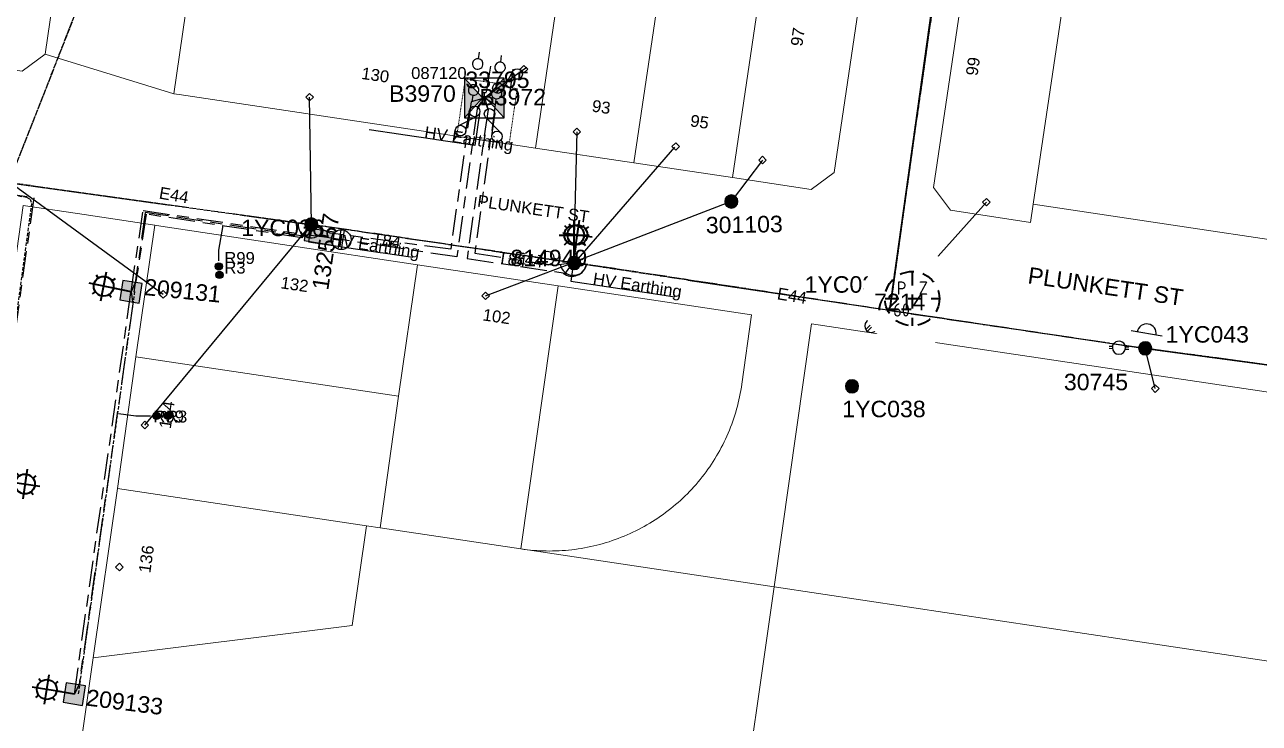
# Model space of a CAD drawing. Header units: metres. Extents: x 280709 to 281347, y 6137535 to 6138306.
# Drawn here: x 280842.5 to 281029.3, y 6137707.5 to 6137813.3 of the extents above; entities that cross this region are included whole.
import ezdxf
from ezdxf.enums import TextEntityAlignment as Align

# ---------------------------------------------------------------- set-up
doc = ezdxf.new("R2010")
doc.units = ezdxf.units.M
for name, pattern in [('Cable Exist OH', [1, 1, 0]), ('Cable Exist UG', [8.2, 4, -1.2, 1.8, -1.2]), ('Dash', [5, 3, -2]), ('DASHED', [0.75, 0.5, -0.25]), ('HIDDEN', [0.375, 0.25, -0.125]), ('HIDDEN2', [0.1875, 0.125, -0.0625])]:
    doc.linetypes.add(name, pattern=pattern)
doc.layers.get('0').update_dxf_attribs({"color": 6})
for name, color, linetype in [('_User DUCT CONFIGS', 7, 'Continuous'), ('Equip_HV_EXT', 7, 'Continuous'), ('Equip_LV_EXT', 7, 'Continuous'), ('Equip_SL_EXT', 7, 'Continuous'), ('Equip_SP_HV_EXT', 7, 'Continuous'), ('Equip_SP_LV_EXT', 7, 'Continuous'), ('Equip_SP_SL_EXT', 7, 'Continuous'), ('Mains_HV_EXT', 7, 'Continuous'), ('Mains_LV_EXT', 7, 'Continuous'), ('Mains_SL_EXT', 7, 'Continuous'), ('OH_Details_SP_MISC', 7, 'Continuous'), ('Services_SP_EXT', 7, 'Continuous'), ('Sub_SP_EXT', 7, 'Continuous'), ('SupportsOH_SP_TR_HV_LV_SL_EXT', 7, 'Continuous'), ('SupportsUG_SP_LV_EXT', 7, 'Continuous'), ('SupportsUG_SP_LV_SL_EXT', 7, 'Continuous'), ('Trench_SP_EXT', 7, 'Continuous')]:
    doc.layers.add(name, color=color, linetype=linetype)
for name, color, linetype, lineweight in [('Cadastre Land Parcels_SP_EXT', 9, 'Continuous', 5), ('Cadastre Other Property_SP_EXT', 9, 'HIDDEN', 5), ('Cadastre Road Names_SP_HV_LV_SL_EXT', 9, 'Continuous', 5), ('Cadastre Roads_SP_EXT', 9, 'Continuous', 5)]:
    doc.layers.add(name, color=color, linetype=linetype, lineweight=lineweight)
doc.layers.add('UNKNOWN_FEATURES', color=1, linetype='DASHED', plot=False)
doc.styles.add('COLUMN_LABEL', font='arial.ttf')
doc.styles.add('iecARIAL', font='arial.ttf', dxfattribs={"height": 2})
doc.styles.add('IESYMBOL1', font='isocp.shx')
doc.styles.add('POLE_LABEL', font='arial.ttf')
doc.styles.add('SLCP_LABEL', font='arial.ttf', dxfattribs={"height": 3.5})
doc.styles.get("Standard").update_dxf_attribs({"font": 'arial.ttf'})
doc.styles.add('SWITCH_LABEL', font='arial.ttf', dxfattribs={"height": 2.5})
doc.linetypes.add('Cable E UG', pattern='A,6,-0.5,["E",Standard,S=1.7,R=0,X=0.5,Y=-1],-2.9', length=9.4)

# ---------------------------------------------------------------- blocks, each defined once
blk = doc.blocks.new('SUB_INDOOR_EXT')
h = blk.add_hatch(color=256)
h.paths.add_polyline_path([(3, 3), (0.24, 0), (3, -3)])
h.paths.add_polyline_path([(-3, -3), (-0.24, 0), (-3, 3)])
at = {"color": 7}
for p, q in [((-0.27, 0.81), (0.27, 0.81)), ((0, 0.81), (0, -0.81)), ((-0.27, -0.81), (0.27, -0.81))]:
    blk.add_line(p, q, dxfattribs=at)
blk.add_line((1.92, -2.26), (1.92, -2.26, 0))
for points in [[(-3, -3), (-0.24, 0), (-3, 3)], [(-3, -3), (3, -3), (3, 3), (-3, 3)], [(3, 3), (0.24, 0), (3, -3)]]:
    blk.add_lwpolyline(points, close=True)
for tag, height, flags, p in [('ASSET_NUM', 2.5, 8, (2, 2)), ('STREET_CODE', 0.2, 9, (1.5, 0)), ('CONSTRUCTED_VOLTAGE', 0.2, 9, (1.5, -0.2)), ('OPERATING_VOLTAGE', 0.2, 9, (1.5, -0.6)), ('ORIENTATION', 0.2, 9, (1.5, -0.8)), ('OWNED_BY', 0.2, 9, (1.5, -1)), ('OPERATED_BY', 0.2, 9, (1.5, -1.2)), ('SECONDARY_VOLTAGE', 0.2, 9, (1.5, -1.6)), ('STATE', 0.2, 9, (1.5, -1.8)), ('NO_PHASES', 0.2, 9, (1.5, -0.4)), ('MAINTAINED_BY', 0.2, 9, (1.5, -1.4)), ('SUBSTATION_TYPE', 0.2, 9, (1.5, -2.2)), ('STREETNAME', 0.2, 9, (1.5, -3)), ('SUBURB', 0.2, 9, (1.5, -3.2)), ('Z', 0.2, 1, (1.5, -3.6)), ('PARENT', 0.2, 9, (1.5, -2)), ('USAGE', 0.2, 9, (1.5, -2.4)), ('LEGEND', 0.2, 9, (1.5, -2.6)), ('LOCATION', 0.2, 9, (1.5, -2.8)), ('NOTES', 0.2, 9, (1.5, -3.4))]:
    blk.add_attdef(tag, text='', height=height, dxfattribs=dict(flags=flags)).set_placement(p, align=Align.MIDDLE_LEFT)
blk = doc.blocks.new('COLUMN_EXT')
blk.add_hatch(color=256).paths.add_polyline_path([(-1.49, 1.48), (-1.49, -1.49), (1.48, -1.49), (1.48, 1.48)])
blk.add_lwpolyline([(-1.49, -1.49), (1.48, -1.49), (1.48, 1.48), (-1.49, 1.48)], close=True)
for tag, height, style, flags, p in [('ASSET_NUM', 2.5, 'COLUMN_LABEL', 8, (2, 2)), ('STRUCTURE_PLANT_NUMBER', 0.2, 'POLE_LABEL', 9, (1.81, 0.03)), ('STREET_CODE', 0.2, 'COLUMN_LABEL', 9, (1.81, -0.2))]:
    blk.add_attdef(tag, text='', height=height, dxfattribs=dict(style=style, flags=flags)).set_placement(p, align=Align.MIDDLE_LEFT)
at = {"flags": 9}
for tag, p in [('COLUMN_TYPE', (1.81, -0.4)), ('OWNED_BY', (1.81, -0.6)), ('STATE', (1.81, -0.8)), ('USAGE', (1.81, -1)), ('STREETNAME', (1.81, -1.6)), ('SUBURB', (1.81, -1.8)), ('LEGEND', (1.81, -1.2)), ('LOCATION', (1.81, -1.4)), ('NOTES', (1.81, -2))]:
    blk.add_attdef(tag, text='', height=0.2, dxfattribs=at).set_placement(p, align=Align.MIDDLE_LEFT)
at = {"flags": 1}
blk.add_attdef('Z', (1.81, -2.35), '', height=0.2, dxfattribs=at)
blk = doc.blocks.new('PILLAR_EXT')
blk.add_hatch(color=256).paths.add_polyline_path([(-2.475, 0.99), (-2.475, -0.99), (2.475, -0.99), (2.475, 0.99)])
blk.add_lwpolyline([(-2.475, -0.99), (2.475, -0.99), (2.475, 0.99), (-2.475, 0.99)], close=True)
at = {"style": 'iecARIAL', "flags": 8}
blk.add_attdef('ASSET_NUM', (1.5, 3.5), '', height=2.5, dxfattribs=at)
for tag, p, flags in [('OWNED_BY', (0, -0.2), 9), ('STATE', (0, -0.4), 9), ('SUPPORT_TYPE', (0, -0.6), 9), ('STREETNAME', (0, -1.8), 9), ('SUBURB', (0, -2), 1), ('USAGE', (0, -0.8), 9), ('LEGEND', (0, -1), 9), ('LOCATION', (0, -1.2), 9), ('NOTES', (0, -1.4), 9), ('PARENT', (0, -1.6), 9)]:
    blk.add_attdef(tag, p, '', height=0.2, dxfattribs=dict(flags=flags))
blk = doc.blocks.new('LV_OH_LINKS_OPEN_EXT')
for p, q in [((-0.17, 4.97), (-0.17, 5.46)), ((0.17, 4.97), (0.17, 5.46)), ((-0.17, 3), (-0.17, 2.5)), ((0.17, 3), (0.17, 2.5))]:
    blk.add_line(p, q)
blk.add_lwpolyline([(0, 2.99, 1), (0, 4.98, 1)], format="xyb", close=True)
at = {"flags": 9}
for tag, p in [('ACTUAL_STATUS', (0, 0)), ('CONSTRUCTED_VOLTAGE', (0, -0.2)), ('OPERATING_VOLTAGE', (0, -0.6)), ('ORIENTATION', (0, -0.8)), ('OWNED_BY', (0, -1)), ('STATE', (0, -1.2)), ('SWITCH_TYPE', (0, -1.4)), ('NO_PHASES', (0, -0.4)), ('USAGE', (0, -1.6)), ('LEGEND', (0, -1.8)), ('NOTES', (0, -2))]:
    blk.add_attdef(tag, text='', height=0.2, dxfattribs=at).set_placement(p, align=Align.MIDDLE_LEFT)
at = {"flags": 1}
blk.add_attdef('Z', (0, 0), '', height=0.2, dxfattribs=at)
blk = doc.blocks.new('LV_OH_LINKS_CLOSED_EXT')
for p, q in [((-0.17, 4.97), (-0.17, 3)), ((0.17, 4.97), (0.17, 3))]:
    blk.add_line(p, q)
blk.add_lwpolyline([(0, 2.99, 1), (0, 4.98, 1)], format="xyb", close=True)
at = {"flags": 9}
for tag, p in [('ACTUAL_STATUS', (0, 0)), ('CONSTRUCTED_VOLTAGE', (0, -0.2)), ('OPERATING_VOLTAGE', (0, -0.6)), ('ORIENTATION', (0, -0.8)), ('OWNED_BY', (0, -1)), ('STATE', (0, -1.2)), ('SWITCH_TYPE', (0, -1.4)), ('NO_PHASES', (0, -0.4)), ('USAGE', (0, -1.6)), ('NOTES', (0, -1.8))]:
    blk.add_attdef(tag, text='', height=0.2, dxfattribs=at).set_placement(p, align=Align.MIDDLE_LEFT)
at = {"flags": 1}
blk.add_attdef('Z', (0, 0), '', height=0.2, dxfattribs=at)
blk = doc.blocks.new('SL_LANTERN_EXT')
at = {"lineweight": 40}
for p, q in [((-1.46, 5.68), (-1.06, 5.28)), ((0, 1.97), (0, 6.47)), ((1.46, 5.68), (1.06, 5.28)), ((-2.25, 4.22), (2.25, 4.22)), ((-1.46, 2.76), (-1.06, 3.16)), ((0, 0), (0, 2.72)), ((1.46, 2.76), (1.06, 3.16))]:
    blk.add_line(p, q, dxfattribs=at)
blk.add_circle((0, 4.22), 1.5, dxfattribs=at)
at = {"style": 'iecARIAL', "flags": 9}
blk.add_attdef('ASSET_NUM', (1.5, 1.5), '', height=2.5, dxfattribs=at)
for tag, p, height, flags in [('OPERATING_VOLTAGE', (0.98, -1.65), 0.2, 9), ('ORIENTATION', (0.98, -1.85), 0.2, 9), ('OWNED_BY', (0.98, -2.05), 0.2, 9), ('CONSTRUCTED_VOLTAGE', (0.98, -0.65), 0.2, 9), ('CONTROL_TYPE', (0.98, -0.85), 0.2, 9), ('LANTERN_PURPOSE', (0.98, -1.05), 0.2, 9), ('LANTERN_TYPE', (0.98, -1.25), 0.2, 9), ('NO_PHASES', (0.98, -1.45), 0.2, 9), ('LNUMBER', (2.18, -3.25), 2.5, 8), ('STATE', (0.98, -2.25), 0.2, 9), ('USAGE', (0.98, -2.45), 0.2, 9), ('CEXIST', (0.98, -2.65), 0.2, 9), ('CNEW', (0.98, -2.85), 0.2, 9), ('CNUMBER', (0.98, -3.05), 0.2, 9), ('CREMOVE', (0.98, -3.25), 0.2, 9), ('CREPLACE', (0.98, -3.45), 0.2, 9), ('LKINGHEIGHT', (0.98, -3.65), 0.2, 9), ('LBRACKET', (0.98, -3.85), 0.2, 9), ('LBRACKETVOCAB', (0.98, -4.05), 0.2, 9), ('LCATEGORY', (0.98, -4.25), 0.2, 9), ('LCHARGE1', (0.98, -4.45), 0.2, 9), ('LCHARGE1PERCENT', (0.98, -4.65), 0.2, 9), ('LCHARGE2', (0.98, -4.85), 0.2, 9), ('LCHARGE2PERCENT', (0.98, -5.05), 0.2, 9), ('LCHARGE3', (0.98, -5.25), 0.2, 9), ('LCHARGE3PERCENT', (0.98, -5.45), 0.2, 9), ('LEXIST', (0.98, -5.65), 0.2, 9), ('LLAMP', (0.98, -5.85), 0.2, 9), ('LLAMPVOCAB', (0.98, -6.05), 0.2, 9), ('LMAST', (0.98, -6.25), 0.2, 9), ('LMASTVOCAB', (0.98, -6.45), 0.2, 9), ('LNEW', (0.98, -6.65), 0.2, 9), ('LANTNUMBER', (0.98, -6.85), 0.2, 9), ('LOUTREACH', (0.98, -7.25), 0.2, 9), ('LOUTREACHVOCAB', (0.98, -7.45), 0.2, 9), ('LRATECODE', (0.98, -7.65), 0.2, 9), ('STREETNAME', (0.98, -9.25), 0.2, 9), ('SUBURB', (0.98, -9.45), 0.2, 1), ('LREMOVE', (0.98, -7.85), 0.2, 9), ('LREPLACE', (0.98, -8.05), 0.2, 9), ('LTYPE', (0.98, -8.25), 0.2, 9), ('LTYPEVOCAB', (0.98, -8.45), 0.2, 9), ('LEGEND', (0.98, -8.65), 0.2, 9), ('LOCATION', (0.98, -8.85), 0.2, 9), ('NOTES', (0.98, -9.05), 0.2, 9)]:
    blk.add_attdef(tag, p, '', height=height, dxfattribs=dict(flags=flags))
blk = doc.blocks.new('CCP_EXT')
at = {"flags": 9}
for tag, p in [('STATE', (0, -1.8)), ('NOTES', (0, -2))]:
    blk.add_attdef(tag, text='', height=0.2, dxfattribs=at).set_placement(p, align=Align.MIDDLE_LEFT)
blk.add_wipeout([(0, 0.57), (0.57, 0), (0, -0.57), (-0.57, 0)])
blk.add_lwpolyline([(-0.57, 0), (0, 0.57), (0.57, 0), (0, -0.57), (-0.57, 0)])
at = {"flags": 1}
blk.add_attdef('Z', (0, 0), '', height=0.2, dxfattribs=at)
at = {"flags": 9}
for tag, p in [('CCP_TYPE', (0, 0)), ('CONSTRUCTED_VOLTAGE', (0, -0.2)), ('OPERATING_VOLTAGE', (0, -0.6)), ('ORIENTATION', (0, -0.8)), ('OWNED_BY', (0, -1)), ('NO_PHASES', (0, -0.4)), ('USAGE', (0, -1.2)), ('LEGEND', (0, -1.4)), ('LIFE_SUPPORT', (0, -1.6))]:
    blk.add_attdef(tag, text='', height=0.2, dxfattribs=at).set_placement(p, align=Align.MIDDLE_LEFT)
blk = doc.blocks.new('POLE_EXT')
blk.add_hatch(color=256).paths.add_polyline_path([(-1, 0, 1), (1, 0, 1)])
blk.add_lwpolyline([(-1, 0, 1), (1, 0, 1)], format="xyb", close=True)
for tag, height, flags, p in [('pNumber', 2.5, 8, (-17.84, 2.07)), ('OWNED_BY', 0.2, 9, (1.35, -0.4)), ('SPECIAL_USE', 0.2, 9, (1.35, -0.8)), ('STATE', 0.2, 9, (1.35, -1)), ('cLV', 0.2, 9, (1.35, -1.4)), ('hDepth', 0.2, 9, (1.35, -1.6)), ('hDia', 0.2, 9, (1.35, -1.8)), ('PARENT', 0.2, 9, (1.35, -0.6)), ('USAGE', 0.2, 9, (1.35, -1.2)), ('cHV', 0.2, 9, (1.35, -2)), ('cLinedev', 0.2, 9, (1.35, -3.4)), ('pExisting', 0.2, 9, (1.35, -3.8)), ('LBRACKET', 0.2, 9, (1.35, -2.2)), ('LExisting', 0.2, 9, (1.35, -2.4)), ('LANTNUMBER', 0.2, 9, (1.35, -2.6)), ('LOther', 0.2, 9, (1.35, -2.8)), ('LRemove', 0.2, 9, (1.35, -3)), ('LEGEND', 0.2, 9, (1.35, -3.2)), ('LOCATION', 0.2, 9, (1.35, -3.6)), ('pFooting', 0.2, 9, (1.35, -4.4)), ('pNew', 0.2, 9, (1.35, -4.6)), ('pRelocate', 0.2, 9, (1.35, -5)), ('pRemove', 0.2, 9, (1.35, -5.2)), ('pReplace', 0.2, 9, (1.35, -5.4)), ('pStay', 0.2, 9, (1.35, -5.6)), ('PFNUMBER', 0.2, 9, (1.35, -4)), ('NEWPFNUMBER', 0.2, 9, (1.35, -4.2)), ('pType', 0.2, 9, (1.35, -5.8)), ('cspan', 0.2, 9, (1.35, -6)), ('STREETNAME', 0.2, 9, (1.35, -6.2)), ('SUBURB', 0.2, 9, (1.35, -6.4)), ('OPERATED_BY', 0.2, 9, (1.36, -7.01)), ('NOTES', 0.2, 9, (1.35, -6.6)), ('MAINTAINED_BY', 0.2, 9, (1.36, -6.81))]:
    blk.add_attdef(tag, text='', height=height, dxfattribs=dict(flags=flags)).set_placement(p, align=Align.MIDDLE_LEFT)
at = {"style": 'POLE_LABEL'}
for tag, height, flags, p in [('ASSET_NUM', 2.5, 8, (2, 2)), ('STRUCTURE_PLANT_NUMBER', 0.2, 9, (1.35, 0.03)), ('STREET_CODE', 0.2, 9, (1.35, -0.2))]:
    blk.add_attdef(tag, text='', height=height, dxfattribs=dict(at, flags=flags)).set_placement(p, align=Align.MIDDLE_LEFT)
at = {"flags": 1}
blk.add_attdef('Z', (1.35, -7.33), '', height=0.2, dxfattribs=at)
blk = doc.blocks.new('LV_UG_DFUSE_CLOSED_EXT')
for points in [[(1, 0), (0, 0)], [(5.04, 0.73), (2.16, -0.72)], [(5.05, -0.71), (2.16, 0.72)], [(6.2, 0.01), (7.2, 0.01)]]:
    blk.add_lwpolyline(points)
for centre in [(1.8, 0), (5.4, 0.01)]:
    blk.add_circle(centre, 0.8)
at = {"flags": 9}
for tag, p in [('ACTUAL_STATUS', (0, 0)), ('CONSTRUCTED_VOLTAGE', (0, -0.2)), ('OPERATING_VOLTAGE', (0, -0.6)), ('ORIENTATION', (0, -0.8)), ('STATE', (0, -1)), ('SWITCH_TYPE', (0, -1.2)), ('NO_PHASES', (0, -0.4)), ('USAGE', (0, -1.4)), ('NOTES', (0, -1.6))]:
    blk.add_attdef(tag, text='', height=0.2, dxfattribs=at).set_placement(p, align=Align.MIDDLE_LEFT)
at = {"flags": 1}
blk.add_attdef('Z', (0, 0), '', height=0.2, dxfattribs=at)
blk = doc.blocks.new('LV_UG_LINKS_CLOSED_EXT')
blk.add_wipeout([(-1.06, 1.06), (-1.18, 0.92), (-1.29, 0.76), (-1.37, 0.59), (-1.43, 0.42), (-1.48, 0.23), (-1.49, 0.05), (-1.49, -0.14), (-1.46, -0.33), (-1.41, -0.51), (-1.33, -0.68), (-1.24, -0.84), (-1.12, -0.99), (-0.99, -1.12), (-0.84, -1.24), (-0.68, -1.33), (-0.51, -1.41), (-0.33, -1.46), (-0.14, -1.49), (0.05, -1.49), (0.23, -1.48), (0.42, -1.43), (0.59, -1.37), (0.76, -1.29), (0.92, -1.18), (1.06, -1.06), (1.18, -0.92), (1.29, -0.76), (1.37, -0.59), (1.43, -0.42), (1.48, -0.23), (1.49, -0.05), (1.49, 0.14), (1.46, 0.33), (1.41, 0.51), (1.33, 0.68), (1.24, 0.84), (1.12, 0.99), (0.99, 1.12), (0.84, 1.24), (0.68, 1.33), (0.51, 1.41), (0.33, 1.46), (0.14, 1.49), (-0.05, 1.49), (-0.23, 1.48), (-0.42, 1.43), (-0.59, 1.37), (-0.76, 1.29), (-0.92, 1.18)])
for p, q in [((-0.25, -1.48), (-0.25, 1.48)), ((0.25, -1.48), (0.25, 1.48))]:
    blk.add_line(p, q)
blk.add_circle((0, 0), 1.5)
at = {"flags": 9}
for tag, p in [('ACTUAL_STATUS', (0, 0)), ('CONSTRUCTED_VOLTAGE', (0, -0.2)), ('OPERATING_VOLTAGE', (0, -0.6)), ('ORIENTATION', (0, -0.8)), ('STATE', (0, -1)), ('SWITCH_TYPE', (0, -1.2)), ('NO_PHASES', (0, -0.4)), ('USAGE', (0, -1.4)), ('NOTES', (0, -1.6))]:
    blk.add_attdef(tag, text='', height=0.2, dxfattribs=at).set_placement(p, align=Align.MIDDLE_LEFT)
at = {"flags": 1}
blk.add_attdef('Z', (0, 0), '', height=0.2, dxfattribs=at)
blk = doc.blocks.new('*U70')
blk.add_line((2.23, 2.26), (-2.57, 2.26))
blk.add_lwpolyline([(1.27, 2.26, 0.414214), (-0.17, 3.7, 0.414214), (-1.61, 2.26)], format="xyb")
for tag, height, flags, p in [('ASSET_NUM', 2.5, 8, (2, 2)), ('STREET_CODE', 0.2, 9, (1.5, 0)), ('ACTUAL_STATUS', 0.2, 9, (1.5, -0.2)), ('CONSTRUCTED_VOLTAGE', 0.2, 9, (1.5, -0.4)), ('OPERATING_VOLTAGE', 0.2, 9, (1.5, -0.8)), ('ORIENTATION', 0.2, 9, (1.5, -1)), ('OWNED_BY', 0.2, 9, (1.5, -1.2)), ('OPERATED_BY', 0.2, 9, (1.5, -1.4)), ('STATE', 0.2, 9, (1.5, -1.8)), ('NO_PHASES', 0.2, 9, (1.5, -0.6)), ('MAINTAINED_BY', 0.2, 9, (1.5, -1.6)), ('SWITCH_TYPE', 0.2, 9, (1.5, -2)), ('STREETNAME', 0.2, 9, (1.5, -2.8)), ('SUBURB', 0.2, 9, (1.5, -3)), ('Z', 0.2, 1, (1.5, -3.6)), ('USAGE', 0.2, 9, (1.5, -2.2)), ('LEGEND', 0.2, 9, (1.5, -2.4)), ('LOCATION', 0.2, 9, (1.5, -2.6)), ('NOTES', 0.2, 9, (1.5, -3.2)), ('LABEL_ALIGNMENT', 0.2, 9, (1.5, -3.4))]:
    blk.add_attdef(tag, text='', height=height, dxfattribs=dict(flags=flags)).set_placement(p, align=Align.MIDDLE_LEFT)
blk = doc.blocks.new('SWG_HOLEC_SU_EXT')
blk.add_line((1.8, -2), (5.8, -2))
for points in [[(1, 0), (0, 0)], [(6.6, 0), (7.6, 0)]]:
    blk.add_lwpolyline(points)
for points in [[(1.8, -0.8, 1), (1.8, 0.8, 1)], [(5.8, -0.8, 1), (5.8, 0.8, 1)]]:
    blk.add_lwpolyline(points, format="xyb", close=True)
at = {"style": 'SWITCH_LABEL', "flags": 8}
blk.add_attdef('ASSET_NUM', text='', height=2.5, rotation=179.9544, dxfattribs=at).set_placement((-2.4, 0), align=Align.MIDDLE_LEFT)
at = {"flags": 1}
blk.add_attdef('Z', (0, 0), '', height=0.2, dxfattribs=at)
at = {"flags": 9}
for tag, p in [('ACTUAL_STATUS', (0, -0.4)), ('CONSTRUCTED_VOLTAGE', (0, -0.6)), ('OPERATING_VOLTAGE', (0, -1)), ('ORIENTATION', (0, -1.2)), ('OWNED_BY', (0, -1.4)), ('STATE', (0, -1.8)), ('NO_PHASES', (0, -0.8)), ('PARENT', (0, -1.6)), ('SWITCH_TYPE', (0, -2)), ('STREETNAME', (0, -2.6)), ('SUBURB', (0, -2.8)), ('USAGE', (0, -2.2)), ('LOCATION', (0, -2.4)), ('NOTES', (0, -3))]:
    blk.add_attdef(tag, text='', height=0.2, dxfattribs=at).set_placement(p, align=Align.MIDDLE_LEFT)
at = {"style": 'SWITCH_LABEL', "flags": 9}
blk.add_attdef('STREET_CODE', text='', height=0.2, dxfattribs=at).set_placement((0, -0.2), align=Align.MIDDLE_LEFT)
blk = doc.blocks.new('CABLE_LARGE_EXT')
h = blk.add_hatch(color=256)
edge = h.paths.add_edge_path()
edge.add_arc((0, 0.55), 0.55, 0, 360)
blk.add_circle((0, 0.55), 0.55)
at = {"flags": 1}
blk.add_attdef('Z', (0, 0), '', height=0.2, dxfattribs=at)
at = {"flags": 9}
for tag, p in [('COND_CODE', (0, 0)), ('STATE', (0, -0.4)), ('XSECT_SIZE', (0, -0.6)), ('FB_REFERENCE', (0, -0.2)), ('NOTES', (0, -0.8))]:
    blk.add_attdef(tag, text='', height=0.2, dxfattribs=at).set_placement(p, align=Align.MIDDLE_LEFT)
blk = doc.blocks.new('SLCP_ZELL_EXT')
blk.add_wipeout([(-0.24, 7.5), (-0.71, 7.47), (-1.17, 7.41), (-1.64, 7.32), (-2.09, 7.21), (-2.54, 7.06), (-2.98, 6.89), (-3.41, 6.69), (-3.82, 6.46), (-4.22, 6.21), (-4.6, 5.93), (-4.96, 5.63), (-5.31, 5.31), (-5.63, 4.96), (-5.93, 4.6), (-6.21, 4.22), (-6.46, 3.82), (-6.69, 3.41), (-6.89, 2.98), (-7.06, 2.54), (-7.21, 2.09), (-7.32, 1.64), (-7.41, 1.17), (-7.47, 0.71), (-7.5, 0.24), (-7.5, -0.24), (-7.47, -0.71), (-7.41, -1.17), (-7.32, -1.64), (-7.21, -2.09), (-7.06, -2.54), (-6.89, -2.98), (-6.69, -3.41), (-6.46, -3.82), (-6.21, -4.22), (-5.93, -4.6), (-5.63, -4.96), (-5.31, -5.31), (-4.96, -5.63), (-4.6, -5.93), (-4.22, -6.21), (-3.82, -6.46), (-3.41, -6.69), (-2.98, -6.89), (-2.54, -7.06), (-2.09, -7.21), (-1.64, -7.32), (-1.17, -7.41), (-0.71, -7.47), (-0.24, -7.5), (0.24, -7.5), (0.71, -7.47), (1.17, -7.41), (1.64, -7.32), (2.09, -7.21), (2.54, -7.06), (2.98, -6.89), (3.41, -6.69), (3.82, -6.46), (4.22, -6.21), (4.6, -5.93), (4.96, -5.63), (5.31, -5.31), (5.63, -4.96), (5.93, -4.6), (6.21, -4.22), (6.46, -3.82), (6.69, -3.41), (6.89, -2.98), (7.06, -2.54), (7.21, -2.09), (7.32, -1.64), (7.41, -1.17), (7.47, -0.71), (7.5, -0.24), (7.5, 0.24), (7.47, 0.71), (7.41, 1.17), (7.32, 1.64), (7.21, 2.09), (7.06, 2.54), (6.89, 2.98), (6.69, 3.41), (6.46, 3.82), (6.21, 4.22), (5.93, 4.6), (5.63, 4.96), (5.31, 5.31), (4.96, 5.63), (4.6, 5.93), (4.22, 6.21), (3.82, 6.46), (3.41, 6.69), (2.98, 6.89), (2.54, 7.06), (2.09, 7.21), (1.64, 7.32), (1.17, 7.41), (0.71, 7.47), (0.24, 7.5)])
at = {"linetype": 'Dash', "lineweight": 40, "ltscale": 0.7}
for p, q in [((0, 4.11), (0, -4.11)), ((-4.11, 0), (4.11, 0))]:
    blk.add_line(p, q, dxfattribs=at)
blk.add_circle((0, 0), 4.11, dxfattribs=at)
at = {"lineweight": 40, "style": 'IESYMBOL1'}
for s, p in [('P', (-1.6, 0)), ('Z', (1.7, 0)), ('60', (-1.61, -3.31))]:
    blk.add_text(s, height=2, dxfattribs=at).set_placement(p, align=Align.BOTTOM_CENTER)
at = {"style": 'SLCP_LABEL'}
for tag, height, flags, p in [('ASSET_NUM', 2.5, 8, (2, 2)), ('STREET_CODE', 0.2, 9, (0, -0.2))]:
    blk.add_attdef(tag, text='', height=height, dxfattribs=dict(at, flags=flags)).set_placement(p, align=Align.MIDDLE_LEFT)
at = {"flags": 1}
blk.add_attdef('Z', (0, 0), '', height=0.2, dxfattribs=at)
at = {"flags": 9}
for tag, p in [('CONSTRUCTED_VOLTAGE', (0, -0.4)), ('CONTROL_TYPE', (0, -0.6)), ('OPERATING_VOLTAGE', (0, -1)), ('ORIENTATION', (0, -1.2)), ('OWNED_BY', (0, -1.4)), ('NO_PHASES', (0, -0.8)), ('USAGE', (0, -1.6)), ('LOCATION', (0, -1.8)), ('STATE', (0, -2)), ('NOTES', (0, -2.2))]:
    blk.add_attdef(tag, text='', height=0.2, dxfattribs=at).set_placement(p, align=Align.MIDDLE_LEFT)

msp = doc.modelspace()

# ---------------------------------------------------------------- linework, layer by layer
at = {"layer": '_User DUCT CONFIGS'}
msp.add_lwpolyline([(280871.88, 6137777.49), (280871.88, 6137779.12), (280872.53, 6137782.85)], dxfattribs=at)
at = {"layer": 'Cadastre Land Parcels_SP_EXT', "linetype": 'Continuous'}
for points in [[(280845.57, 6137808.82), (280850.9, 6137845.63), (280826.78, 6137849.25), (280821.03, 6137809.42), (280842.12, 6137806.25), (280845.57, 6137808.82)], [(280925.69, 6137834.84), (280916.07, 6137836.37), (280910.76, 6137837.19), (280870.83, 6137842.83), (280865.04, 6137802.81), (280865.85, 6137802.68), (280904.83, 6137796.83), (280919.76, 6137794.59), (280925.69, 6137834.84)], [(280940.59, 6137832.48), (280925.69, 6137834.84), (280919.76, 6137794.59), (280934.68, 6137792.35), (280940.59, 6137832.48)], [(280955.5, 6137830.11), (280940.59, 6137832.48), (280934.68, 6137792.35), (280949.6, 6137790.11), (280955.5, 6137830.11)], [(280964.96, 6137790.88), (280970.4, 6137827.74), (280967.39, 6137828.22), (280955.5, 6137830.11), (280949.6, 6137790.11), (280961.5, 6137788.32), (280964.96, 6137790.88)], [(280995.08, 6137786.1), (281000.57, 6137823.13), (280985.48, 6137825.39), (280980.03, 6137788.62), (280982.6, 6137785.16), (280994.67, 6137783.33), (280995.08, 6137786.1)], [(281058.16, 6137779.56), (281063.2, 6137813.74), (281030.75, 6137818.6), (281015.66, 6137820.86), (281000.57, 6137823.13), (280995.08, 6137786.1), (281054.99, 6137777.12), (281058.16, 6137779.56)], [(280901.9, 6137776.92), (280863.1, 6137782.75), (280862.15, 6137782.9), (280859.32, 6137762.98), (280899.07, 6137757), (280901.9, 6137776.92)], [(280923.22, 6137773.72), (280901.9, 6137776.92), (280899.07, 6137757), (280896.25, 6137737.08), (280917.56, 6137733.88), (280923.22, 6137773.72)], [(280922.86, 6137733.57), (280923.34, 6137733.59), (280923.82, 6137733.62), (280924.3, 6137733.65), (280924.79, 6137733.7), (280925.27, 6137733.75), (280925.75, 6137733.81), (280926.22, 6137733.88), (280926.7, 6137733.95), (280927.18, 6137734.03), (280927.65, 6137734.12), (280928.13, 6137734.22), (280928.6, 6137734.33), (280929.07, 6137734.44), (280929.53, 6137734.56), (280930, 6137734.69), (280930.46, 6137734.83), (280930.92, 6137734.97), (280931.38, 6137735.13), (280931.84, 6137735.29), (280932.29, 6137735.45), (280932.74, 6137735.63), (280933.19, 6137735.81), (280933.64, 6137736), (280934.08, 6137736.2), (280934.51, 6137736.4), (280934.95, 6137736.61), (280935.38, 6137736.83), (280935.81, 6137737.05), (280936.23, 6137737.29), (280936.65, 6137737.53), (280937.07, 6137737.77), (280937.48, 6137738.03), (280937.89, 6137738.28), (280938.29, 6137738.55), (280938.69, 6137738.82), (280939.08, 6137739.1), (280939.47, 6137739.39), (280939.86, 6137739.68), (280940.24, 6137739.98), (280940.61, 6137740.28), (280940.98, 6137740.59), (280941.35, 6137740.91), (280941.71, 6137741.23), (280942.06, 6137741.56), (280942.41, 6137741.9), (280942.76, 6137742.24), (280943.09, 6137742.58), (280943.43, 6137742.93), (280943.75, 6137743.29), (280944.07, 6137743.65), (280944.39, 6137744.02), (280944.69, 6137744.39), (280945, 6137744.77), (280945.29, 6137745.15), (280945.58, 6137745.54), (280945.86, 6137745.93), (280946.14, 6137746.33), (280946.41, 6137746.73), (280946.67, 6137747.13), (280946.93, 6137747.54), (280947.18, 6137747.95), (280947.42, 6137748.37), (280947.66, 6137748.79), (280947.89, 6137749.22), (280948.11, 6137749.65), (280948.33, 6137750.08), (280948.54, 6137750.52), (280948.74, 6137750.96), (280948.93, 6137751.4), (280949.12, 6137751.85), (280949.29, 6137752.29), (280949.47, 6137752.75), (280949.63, 6137753.2), (280949.79, 6137753.66), (280949.94, 6137754.12), (280950.08, 6137754.58), (280950.21, 6137755.04), (280950.34, 6137755.51), (280950.46, 6137755.98), (280950.57, 6137756.45), (280950.67, 6137756.92), (280950.76, 6137757.4), (280950.85, 6137757.87), (280950.93, 6137758.35), (280951, 6137758.83), (280952.49, 6137769.32), (280923.22, 6137773.72), (280917.56, 6137733.88), (280918.04, 6137733.81), (280918.52, 6137733.75), (280919, 6137733.7), (280919.48, 6137733.65), (280919.96, 6137733.62), (280920.44, 6137733.59), (280920.92, 6137733.57), (280921.41, 6137733.56), (280921.89, 6137733.55), (280922.37, 6137733.56), (280922.86, 6137733.57)], [(281054.88, 6137750.94), (281052.32, 6137754.36), (280979.62, 6137765.25), (280961.53, 6137767.96), (280955.87, 6137728.12), (281049.81, 6137714.02), (281054.88, 6137750.94)], [(280899.07, 6137757), (280859.32, 6137762.98), (280856.5, 6137743.05), (280894.18, 6137737.39), (280896.25, 6137737.08), (280899.07, 6137757)], [(280892.04, 6137722.3), (280894.18, 6137737.39), (280856.5, 6137743.05), (280852.85, 6137717.4), (280892.04, 6137722.3)], [(280950.2, 6137688.23), (280955.87, 6137728.12), (280917.56, 6137733.88), (280896.25, 6137737.08), (280894.18, 6137737.39), (280892.04, 6137722.3), (280852.85, 6137717.4), (280845.18, 6137663.36), (280929.5, 6137650.71), (280944.55, 6137648.45), (280950.2, 6137688.23)], [(281049.81, 6137714.02), (280955.87, 6137728.12), (280950.2, 6137688.23), (281044.33, 6137674.13), (281049.81, 6137714.02)]]:
    msp.add_lwpolyline(points, close=True, dxfattribs=at)
at = {"layer": 'Mains_HV_EXT', "linetype": 'Cable E UG'}
for points in [[(280911.35, 6137800.17), (280910.58, 6137794.96), (280910.58, 6137794.96), (280904.82, 6137795.82), (280904.53, 6137795.87), (280904.53, 6137795.87), (280899.68, 6137796.6)], [(280899.68, 6137796.6), (280899.42, 6137796.64), (280899.42, 6137796.64), (280894.63, 6137797.35)], [(280896.27, 6137778.78), (280896.72, 6137778.71), (280896.72, 6137778.71), (280901.22, 6137778.04)], [(280925.54, 6137777.26), (280925.13, 6137774.44), (280925.13, 6137774.44), (280935.93, 6137772.82)], [(280935.93, 6137772.82), (280936.27, 6137772.77), (280936.27, 6137772.77), (280940.87, 6137772.08)]]:
    msp.add_lwpolyline(points, dxfattribs=at)
at = {"layer": 'Mains_HV_EXT', "linetype": 'Cable Exist OH'}
msp.add_lwpolyline([(280819.63, 6137792.75), (280840.19, 6137789.39), (280885.85, 6137782.97)], dxfattribs=at)
at = {"layer": 'Mains_HV_EXT', "linetype": 'Continuous'}
for points in [[(280883.89, 6137783.24, 0.894149), (280887.62, 6137782.2)], [(280923.53, 6137776.97, 0.817289), (280927.49, 6137776.9)]]:
    msp.add_lwpolyline(points, format="xyb", dxfattribs=at)
at = {"layer": 'Mains_LV_EXT', "linetype": 'Cable Exist OH'}
for points in [[(280840.09, 6137789.28), (280850.95, 6137817.01)], [(280885.85, 6137782.97), (280840.08, 6137789.26)]]:
    msp.add_lwpolyline(points, dxfattribs=at)
at = {"layer": 'Mains_LV_EXT', "linetype": 'Cable Exist UG'}
msp.add_lwpolyline([(280887.38, 6137781.13), (280885.78, 6137781.37), (280886.04, 6137782.91)], dxfattribs=at)
at = {"layer": 'Mains_LV_EXT', "linetype": 'Continuous'}
for points in [[(280923.97, 6137775.63, 0.55942), (280927.49, 6137776.97)], [(280971.4, 6137770.27, 1.082651), (280975.34, 6137769.68)]]:
    msp.add_lwpolyline(points, format="xyb", dxfattribs=at)
at = {"layer": 'Mains_SL_EXT', "linetype": 'Cable Exist OH'}
for points in [[(280840.08, 6137789.26), (280850.99, 6137817.06)], [(280885.85, 6137782.97), (280840.08, 6137789.26)]]:
    msp.add_lwpolyline(points, dxfattribs=at)
at = {"layer": 'Mains_SL_EXT', "linetype": 'Cable Exist UG'}
msp.add_lwpolyline([(280819.7, 6137792.77), (280819.74, 6137790.99), (280843.86, 6137787.07), (280839.41, 6137755.42), (280838.2, 6137747.08), (280838.34, 6137744.29)], dxfattribs=at)
at = {"layer": 'UNKNOWN_FEATURES'}
msp.add_lwpolyline([(280819.65, 6137792.77), (280820.36, 6137790.94), (280820.71, 6137790.52), (280821.51, 6137790.33), (280842.75, 6137787.16), (280843.29, 6137786.85), (280843.53, 6137786.21), (280838.2, 6137747.08), (280837.75, 6137744.15)], dxfattribs=at)

# ---------------------------------------------------------------- block references
at = {"layer": '_User DUCT CONFIGS'}
for p in [(280871.86, 6137776.12), (280871.96, 6137774.82), (280864.13, 6137753.47)]:
    msp.add_blockref('CABLE_LARGE_EXT', p, dxfattribs=at)
at = {"layer": 'Equip_HV_EXT'}
ref = msp.add_blockref('SWG_HOLEC_SU_EXT', (280910.12, 6137801.59), dxfattribs=dict(at, rotation=80.91086625736438))
ref.add_attrib('ASSET_NUM', 'B3970', dxfattribs={"layer": '0', "height": 2.5, "style": 'SWITCH_LABEL'}).set_placement((280907.72, 6137802.84), align=Align.MIDDLE_RIGHT)
at = {"layer": 'Equip_LV_EXT'}
for p, rotation in [((280911.63, 6137801.59), 233.6910529541968), ((280912.27, 6137801.47), 287.9999999155768)]:
    msp.add_blockref('LV_UG_DFUSE_CLOSED_EXT', p, dxfattribs=dict(at, rotation=rotation))
at = {"layer": 'Equip_SP_LV_EXT'}
for name, p, rotation in [('LV_OH_LINKS_OPEN_EXT', (280925.54, 6137777.23), 80.0958844245654), ('LV_OH_LINKS_CLOSED_EXT', (280973.45, 6137770.44), 134.3080371201332), ('LV_OH_LINKS_OPEN_EXT', (281012.05, 6137764.26), 88.76732874144616)]:
    msp.add_blockref(name, p, dxfattribs=dict(at, rotation=rotation))
at = {"layer": 'Equip_SP_SL_EXT'}
for p, rotation in [((280925.52, 6137777.27), 351.7526560143073), ((280858.57, 6137772.83), 78.66164855806647), ((280838.34, 6137744.29), 262.0200089578361), ((280849.99, 6137711.89), 80.57641895303024)]:
    msp.add_blockref('SL_LANTERN_EXT', p, dxfattribs=dict(at, rotation=rotation))
for p in [(280925.63, 6137777.19), (280973.37, 6137769.98)]:
    msp.add_blockref('SL_LANTERN_EXT', p, dxfattribs=at)
at = {"layer": 'Sub_SP_EXT'}
ref = msp.add_blockref('SUB_INDOOR_EXT', (280912.02, 6137802.18), dxfattribs=at)
ref.add_attrib('ASSET_NUM', '33795', dxfattribs={"layer": '0', "height": 2.5}).set_placement((280914.02, 6137802.93), align=Align.BOTTOM_CENTER)
at = {"layer": 'SupportsOH_SP_TR_HV_LV_SL_EXT'}
ref = msp.add_blockref('POLE_EXT', (280949.41, 6137786.5), dxfattribs=at)
ref.add_attrib('ASSET_NUM', '301103', dxfattribs={"layer": '0', "height": 2.5, "rotation": 1, "style": 'POLE_LABEL'}).set_placement((280951.41, 6137781.01), align=Align.BOTTOM_CENTER)
ref = msp.add_blockref('POLE_EXT', (280885.86, 6137783), dxfattribs=at)
ref.add_attrib('ASSET_NUM', '1YC036', dxfattribs={"layer": '0', "height": 2.5, "style": 'POLE_LABEL'}).set_placement((280887.86, 6137783.75), align=Align.TOP_RIGHT)
ref = msp.add_blockref('POLE_EXT', (280925.62, 6137777.19), dxfattribs=at)
ref.add_attrib('ASSET_NUM', '814949', dxfattribs={"layer": '0', "height": 2.5, "style": 'POLE_LABEL'}).set_placement((280927.62, 6137777.94), align=Align.MIDDLE_RIGHT)
ref = msp.add_blockref('POLE_EXT', (280973.37, 6137769.98), dxfattribs=at)
ref.add_attrib('ASSET_NUM', '1YC039', dxfattribs={"layer": '0', "height": 2.5, "style": 'POLE_LABEL'}).set_placement((280973.12, 6137775.18), align=Align.TOP_RIGHT)
ref = msp.add_blockref('POLE_EXT', (281012.05, 6137764.26), dxfattribs=at)
ref.add_attrib('ASSET_NUM', '1YC043', dxfattribs={"layer": '0', "height": 2.5, "style": 'POLE_LABEL'}).set_placement((281027.75, 6137767.62), align=Align.TOP_RIGHT)
ref = msp.add_blockref('POLE_EXT', (280967.68, 6137758.5), dxfattribs=at)
ref.add_attrib('ASSET_NUM', '1YC038', dxfattribs={"layer": '0', "height": 2.5, "style": 'POLE_LABEL'}).set_placement((280978.82, 6137753.07), align=Align.BOTTOM_RIGHT)
at = {"layer": 'SupportsUG_SP_LV_EXT'}
ref = msp.add_blockref('PILLAR_EXT', (280887.38, 6137781.16), dxfattribs=dict(at, rotation=351.0255408588835))
ref.add_attrib('ASSET_NUM', '132557', dxfattribs={"layer": '0', "height": 2.5, "rotation": 81.5552, "style": 'iecARIAL'}).set_placement((280888.88, 6137784.66), align=Align.MIDDLE_RIGHT)
at = {"layer": 'SupportsUG_SP_LV_SL_EXT'}
ref = msp.add_blockref('COLUMN_EXT', (280858.57, 6137772.83), dxfattribs=dict(at, rotation=80.8035102952696))
ref.add_attrib('ASSET_NUM', '209131', dxfattribs={"layer": '0', "height": 2.5, "rotation": 354.2717, "style": 'COLUMN_LABEL'}).set_placement((280860.57, 6137773.58), align=Align.MIDDLE_LEFT)
ref = msp.add_blockref('COLUMN_EXT', (280849.99, 6137711.89), dxfattribs=dict(at, rotation=80.8035102952696))
ref.add_attrib('ASSET_NUM', '209133', dxfattribs={"layer": '0', "height": 2.5, "rotation": 352.8732, "style": 'COLUMN_LABEL'}).set_placement((280851.99, 6137712.64), align=Align.TOP_LEFT)

# ---------------------------------------------------------------- texts
at = {"layer": '_User DUCT CONFIGS'}
for s, p in [('R99', (280872.69, 6137777.04)), ('R3', (280872.69, 6137775.58)), ('R99', (280861.96, 6137753.03)), ('R3', (280863.87, 6137753.02))]:
    msp.add_text(s, height=1.8, dxfattribs=at).set_placement(p)
at = {"layer": 'Cadastre Land Parcels_SP_EXT'}
for s, rotation, p in [('97', 81.7056, (280960.15, 6137809.92)), ('99', 81.7052, (280986.66, 6137805.45)), ('130', 351.8088, (280893.34, 6137805.07)), ('93', 351.6372, (280928.22, 6137800.13)), ('95', 351.6372, (280943.1, 6137797.89)), ('132', 351.6378, (280881.12, 6137773.36)), ('102', 351.6375, (280911.7, 6137768.5)), ('134', 81.915, (280864.58, 6137751.99)), ('136', 81.9154, (280861.48, 6137730.14))]:
    msp.add_text(s, height=1.8, rotation=rotation, dxfattribs=at).set_placement(p)
at = {"layer": 'Cadastre Other Property_SP_EXT'}
msp.add_text('087120', height=1.8, dxfattribs=at).set_placement((280900.96, 6137805.05))
at = {"layer": 'Cadastre Road Names_SP_HV_LV_SL_EXT'}
msp.add_text('PLUNKETT ST', height=2.5, rotation=351.6375, dxfattribs=at).set_placement((280994.16, 6137774.12))
at = {"layer": 'Cadastre Roads_SP_EXT'}
msp.add_text('PLUNKETT ST', height=1.8, rotation=351.639, dxfattribs=at).set_placement((280910.88, 6137785.74))
at = {"layer": 'Mains_HV_EXT'}
for rotation, p in [(351.4634, (280902.87, 6137796.12)), (351.4546, (280928.37, 6137773.96))]:
    msp.add_text('HV Earthing', height=1.8, rotation=rotation, dxfattribs=at).set_placement(p)
at = {"layer": 'Mains_LV_EXT'}
for s, rotation, p in [('E44', 350.0274, (280862.71, 6137786.96)), ('T84', 351.4801, (280894.98, 6137780.01)), ('T84', 351.4339, (280913.95, 6137777.17)), ('E44', 350.4896, (280916.38, 6137777.17)), ('E44', 350.4735, (280956.24, 6137771.7))]:
    msp.add_text(s, height=1.8, rotation=rotation, dxfattribs=at).set_placement(p)

# ---------------------------------------------------------------- next in the draw order: block references
at = {"layer": 'Equip_LV_EXT', "rotation": 351.025540853681}
msp.add_blockref('LV_UG_LINKS_CLOSED_EXT', (280890.38, 6137780.71), dxfattribs=at)
at = {"layer": 'Services_SP_EXT'}
for p in [(280918.03, 6137806.54), (280885.6, 6137802.29), (280926.04, 6137797.05), (280941, 6137794.83), (280954.13, 6137792.78), (280988.01, 6137786.4), (280863.45, 6137772.42), (280912.23, 6137772.2), (281013.57, 6137758.16), (280860.65, 6137752.63)]:
    msp.add_blockref('CCP_EXT', p, dxfattribs=at)
at = {"layer": 'Services_SP_EXT', "rotation": 90.0000000000002}
msp.add_blockref('CCP_EXT', (280856.81, 6137731.13), dxfattribs=at)

# ---------------------------------------------------------------- next in the draw order: linework, layer by layer
at = {"layer": '_User DUCT CONFIGS'}
msp.add_lwpolyline([(280861.51, 6137753.96), (280859.3, 6137753.96), (280856.65, 6137754.33)], dxfattribs=at)
at = {"layer": 'Cadastre Other Property_SP_EXT', "linetype": 'HIDDEN2'}
msp.add_lwpolyline([(280915.79, 6137795.19), (280917.01, 6137803.6), (280914.84, 6137803.92), (280914.89, 6137804.26), (280909.14, 6137805.08), (280907.86, 6137796.37), (280915.79, 6137795.19)], close=True, dxfattribs=at)
at = {"layer": 'Cadastre Roads_SP_EXT', "linetype": 'Continuous'}
msp.add_lwpolyline([(280868.28, 6137965.64), (280865.4, 6137945.73), (280860.33, 6137910.76), (280859.62, 6137905.81), (280856.58, 6137884.84), (280853.79, 6137865.53), (280850.9, 6137845.63), (280845.57, 6137808.82), (280856.89, 6137805.33), (280865.04, 6137802.81), (280870.83, 6137842.83), (280870.83, 6137842.83), (280875.14, 6137872.62), (280877.3, 6137887.52), (280879.45, 6137902.4), (280881.62, 6137917.34), (280882.83, 6137925.72), (280883.78, 6137932.25), (280885.35, 6137943.14), (280886.66, 6137952.18), (280888.53, 6137965.07)], dxfattribs=at)
msp.add_lwpolyline([(280837.38, 6137608.43), (280839.53, 6137623.52), (280842.19, 6137642.29), (280845.18, 6137663.36), (280852.85, 6137717.4), (280856.5, 6137743.05), (280859.32, 6137762.98), (280862.15, 6137782.9), (280850.46, 6137784.66), (280842.25, 6137785.89), (280837.99, 6137755.88), (280836.33, 6137744.17), (280828.11, 6137686.29), (280827.41, 6137681.31), (280822.45, 6137646.41), (280819.19, 6137623.47), (280816.67, 6137605.66), (280814.12, 6137587.72), (280825.61, 6137584.88), (280833.75, 6137582.86), (280837.38, 6137608.43)], close=True, dxfattribs=at)
at = {"layer": 'Mains_HV_EXT', "linetype": 'Cable Exist UG'}
for points in [[(280912.01, 6137802.14), (280910.05, 6137801.57), (280906.95, 6137779.26), (280888.7, 6137781.71), (280885.99, 6137782.94)], [(280912.14, 6137802.14), (280913.69, 6137801.21), (280910.59, 6137778.67), (280922.59, 6137776.83), (280925.52, 6137777.27)]]:
    msp.add_lwpolyline(points, dxfattribs=at)
at = {"layer": 'Mains_HV_EXT', "linetype": 'Cable E UG'}
msp.add_lwpolyline([(280885.84, 6137783.02), (280885.43, 6137780.41), (280885.43, 6137780.41), (280896.27, 6137778.78)], dxfattribs=at)
at = {"layer": 'Mains_HV_EXT', "linetype": 'Cable Exist OH'}
msp.add_lwpolyline([(281012.05, 6137764.26), (281059.91, 6137757.86)], dxfattribs=at)
at = {"layer": 'Mains_LV_EXT', "linetype": 'Cable Exist UG'}
for points in [[(280912, 6137802.13), (280910.94, 6137800.54), (280907.87, 6137778.1), (280889.81, 6137780.81), (280887.17, 6137781.21)], [(280912.12, 6137802.06), (280912.59, 6137800.41), (280909.42, 6137777.87), (280924.31, 6137775.63), (280925.55, 6137777.29)], [(280858.57, 6137772.83), (280860.41, 6137785.14), (280884.77, 6137781.51), (280885.83, 6137782.98)], [(280849.99, 6137711.89), (280858.57, 6137772.83)]]:
    msp.add_lwpolyline(points, dxfattribs=at)
at = {"layer": 'Mains_LV_EXT', "linetype": 'Cable Exist OH'}
for points in [[(280885.95, 6137783.04), (280925.53, 6137777.22)], [(281059.82, 6137757.77), (281012.05, 6137764.26)]]:
    msp.add_lwpolyline(points, dxfattribs=at)
at = {"layer": 'Mains_SL_EXT', "linetype": 'Cable Exist UG'}
for points in [[(280885.8, 6137782.9), (280884.44, 6137781), (280860.86, 6137784.58), (280859.32, 6137774.43), (280858.57, 6137772.83)], [(280858.57, 6137772.83), (280858.83, 6137771), (280850.72, 6137713.38), (280849.99, 6137711.89)]]:
    msp.add_lwpolyline(points, dxfattribs=at)
at = {"layer": 'Mains_SL_EXT', "linetype": 'Cable Exist OH'}
msp.add_lwpolyline([(280925.59, 6137777.21), (280885.88, 6137783.01)], dxfattribs=at)
at = {"layer": 'Services_SP_EXT'}
for points in [[(280912.03, 6137802.18), (280918.03, 6137806.54)], [(280885.87, 6137782.99), (280885.6, 6137802.29)], [(280926.04, 6137797.05), (280925.51, 6137777.21)], [(280925.95, 6137777.47), (280940.88, 6137794.74)], [(280954.13, 6137792.78), (280949.41, 6137786.5), (280925.58, 6137777.3)], [(280863.45, 6137772.42), (280840.18, 6137789.42)], [(280988.01, 6137786.4), (280973.37, 6137769.98)], [(280860.65, 6137752.63), (280885.77, 6137782.98)], [(280912.23, 6137772.2), (280925.39, 6137777.2)], [(281013.57, 6137758.16), (281012.05, 6137764.26)]]:
    msp.add_lwpolyline(points, dxfattribs=at)
at = {"layer": 'Trench_SP_EXT', "linetype": 'Cable Exist UG'}
msp.add_lwpolyline([(280885.86, 6137783), (280885.63, 6137781.09), (280885.6, 6137781.09), (280863.36, 6137784.44), (280860.71, 6137784.83), (280858.99, 6137772.7)], dxfattribs=at)
at = {"layer": 'UNKNOWN_FEATURES'}
msp.add_lwpolyline([(280859.12, 6137772.86), (280858.64, 6137769.61), (280850.56, 6137711.79)], dxfattribs=at)

# ---------------------------------------------------------------- next in the draw order: block references
at = {"layer": '_User DUCT CONFIGS'}
msp.add_blockref('CABLE_LARGE_EXT', (280862.42, 6137753.48), dxfattribs=at)
at = {"layer": 'Equip_HV_EXT'}
ref = msp.add_blockref('SWG_HOLEC_SU_EXT', (280913.67, 6137801.06), dxfattribs=dict(at, rotation=82.56947275978057))
ref.add_attrib('ASSET_NUM', 'B3972', dxfattribs={"layer": '0', "height": 2.5, "style": 'SWITCH_LABEL'}).set_placement((280911.27, 6137802.31), align=Align.MIDDLE_LEFT)
at = {"layer": 'Equip_LV_EXT', "rotation": 36.00000006831309}
msp.add_blockref('LV_UG_DFUSE_CLOSED_EXT', (280912.63, 6137802.62), dxfattribs=at)
at = {"layer": 'Equip_SP_HV_EXT'}
ref = msp.add_blockref('*U70', (281012.05, 6137764.26), dxfattribs=dict(at, rotation=350.2506776032996))
ref.add_attrib('ASSET_NUM', '30745', dxfattribs={"layer": '0', "height": 2.5}).set_placement((281009.45, 6137760.41), align=Align.TOP_RIGHT)

# ---------------------------------------------------------------- next in the draw order: texts
at = {"layer": 'Mains_HV_EXT'}
msp.add_text('HV Earthing', height=1.8, rotation=351.4534, dxfattribs=at).set_placement((280888.7, 6137779.92))

# ---------------------------------------------------------------- next in the draw order: block references
at = {"layer": 'Equip_SL_EXT'}
ref = msp.add_blockref('SLCP_ZELL_EXT', (280976.78, 6137771.78), dxfattribs=at)
ref.add_attrib('ASSET_NUM', '7214', dxfattribs={"layer": '0', "height": 2.5, "style": 'SLCP_LABEL'}).set_placement((280978.78, 6137772.53), align=Align.TOP_RIGHT)

# ---------------------------------------------------------------- next in the draw order: linework, layer by layer
at = {"layer": 'Mains_HV_EXT', "linetype": 'Cable Exist OH'}
for points in [[(280973.37, 6137769.98), (280981.34, 6137825.89)], [(280973.37, 6137769.98), (280925.62, 6137777.19)], [(280973.37, 6137769.98), (281012.05, 6137764.26)]]:
    msp.add_lwpolyline(points, dxfattribs=at)
at = {"layer": 'Mains_LV_EXT', "linetype": 'Cable Exist OH'}
for points in [[(280981.17, 6137825.89), (280973.45, 6137770.44)], [(280973.37, 6137769.98), (280925.52, 6137777.27)], [(280973.37, 6137769.98), (281012.05, 6137764.26)]]:
    msp.add_lwpolyline(points, dxfattribs=at)
at = {"layer": 'Mains_SL_EXT', "linetype": 'Cable Exist OH'}
for points in [[(280973.37, 6137769.98), (280981.17, 6137825.89)], [(280973.37, 6137769.98), (280925.6, 6137777.18)], [(281059.82, 6137757.77), (281012.04, 6137764.2), (280973.37, 6137769.98)]]:
    msp.add_lwpolyline(points, dxfattribs=at)
at = {"layer": 'OH_Details_SP_MISC', "color": 7, "linetype": 'Continuous', "flags": 128}
for points in [[(280973.33, 6137769.93), (280981.17, 6137825.89)], [(281059.82, 6137757.77), (281012.04, 6137764.2), (280973.37, 6137769.98), (280942.82, 6137774.54)]]:
    msp.add_lwpolyline(points, dxfattribs=at)

doc.saveas('drawing.dxf')
